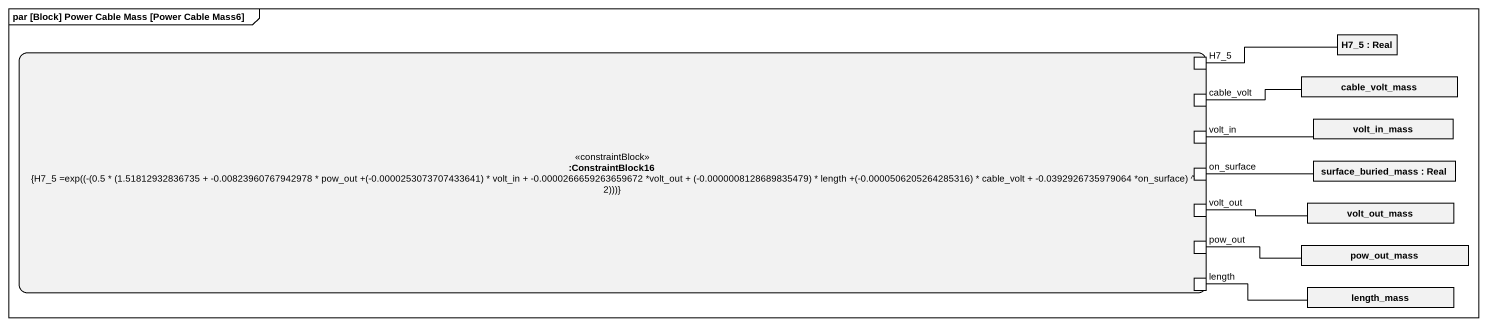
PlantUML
@startuml
mainframe par [Block] Power Cable Mass [Power Cable Mass6]
rectangle "H7_5 : Real" as H7_5
rectangle ":ConstraintBlock16\n{H7_5 =exp((-(0.5 * (1.51812932836735 + -0.00823960767942978 * pow_out +(-0.0000253073707433641) * volt_in + -0.0000266659263659672 *volt_out + (-0.0000008128689835479) * length +(-0.0000506205264285316) * cable_volt + -0.0392926735979064 *on_surface) ^ 2)))}" as ConstraintBlock16 <<constraintBlock>> {
  port "H7_5" as H7_5_2
  port cable_volt
  port volt_in
  port on_surface
  port volt_out
  port pow_out
  port length
}
rectangle cable_volt_mass
rectangle volt_in_mass
rectangle "surface_buried_mass : Real" as surface_buried_mass
rectangle volt_out_mass
rectangle pow_out_mass
rectangle length_mass
H7_5_2 -right- H7_5
cable_volt -right- cable_volt_mass
volt_in -right- volt_in_mass
on_surface -right- surface_buried_mass
volt_out -right- volt_out_mass
pow_out -right- pow_out_mass
length -right- length_mass
@enduml
